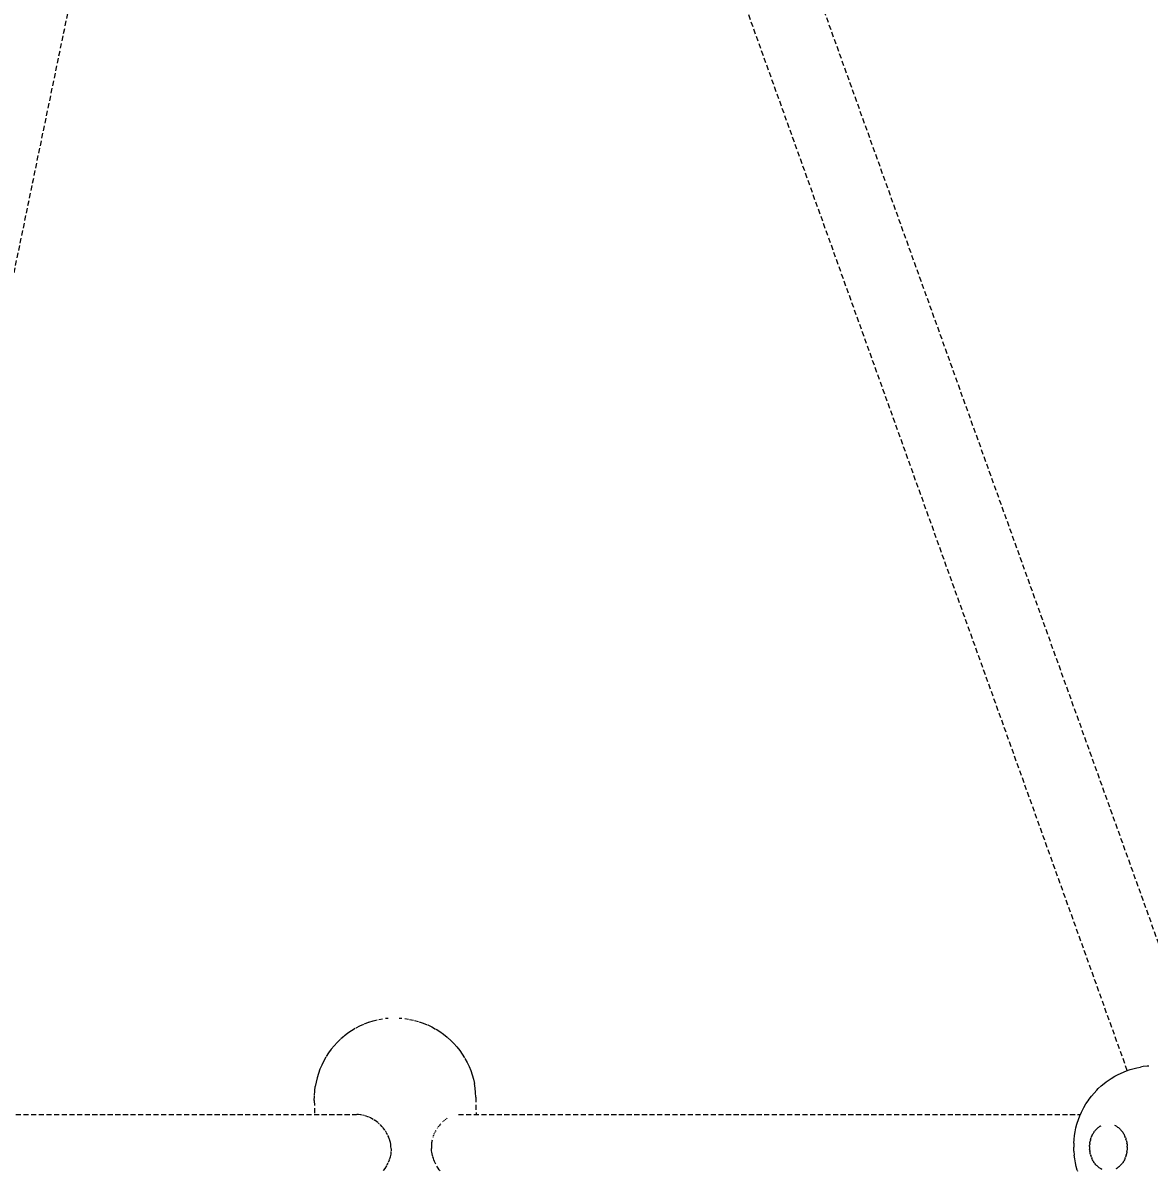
# Model space of a CAD drawing. Header units: millimetres. Extents: x -3308 to 2964, y -3155 to 3173.
# Drawn here: x 261.5 to 542.1, y -159.2 to 126.8 of the extents above; entities that cross this region are included whole.
import ezdxf

# ---------------------------------------------------------------- set-up
doc = ezdxf.new("R2010")
doc.units = ezdxf.units.MM
doc.linetypes.add('HIDDEN', pattern=[1.905, 1.27, -0.635])
for name, color, linetype in [('DIKOM_ОБЪЕКТ', 7, 'Continuous'), ('DIKOM_РАЗМЕР_ЗОНА', 7, 'Continuous'), ('DIKOM_РАЗМЕР_ОБЪЕКТА', 7, 'Continuous')]:
    doc.layers.add(name, color=color, linetype=linetype)
doc.styles.add('style1', font='arialbd.ttf', dxfattribs={"width": 0.8})
doc.dimstyles.new('1-50', dxfattribs={"dimtxt": 300, "dimasz": 200, "dimexe": 100, "dimexo": 0, "dimgap": 100, "dimtad": 1, "dimtxsty": 'style1', "dimcen": 200, "dimclrd": 7, "dimclre": 7, "dimclrt": 7, "dimadec": 1, "dimazin": 2, "dimtfac": 1, "dimtmove": 0, "dimatfit": 2, "dimfxl": 0, "dimlwd": 25, "dimlwe": 18, "dimarcsym": 0})

# ---------------------------------------------------------------- blocks, each defined once
blk = doc.blocks.new('*D0')
at = {"layer": 'Defpoints', "color": 0, "transparency": 16777216}
for p in [(-968.9, 402.92), (1561.37, 392.26), (1561.37, -1613.65)]:
    blk.add_point(p, dxfattribs=at)
at = {"layer": 'DIKOM_РАЗМЕР_ОБЪЕКТА', "color": 7, "lineweight": 18, "transparency": 16777216}
for p, q in [((-968.9, 402.92), (-968.9, -1713.65)), ((1561.37, 392.26), (1561.37, -1713.65))]:
    blk.add_line(p, q, dxfattribs=at)
at = {"layer": 'DIKOM_РАЗМЕР_ОБЪЕКТА', "color": 7, "lineweight": 25, "transparency": 16777216}
blk.add_line((-768.9, -1613.65), (1361.37, -1613.65), dxfattribs=at)
at = {"layer": 'DIKOM_РАЗМЕР_ОБЪЕКТА', "color": 7, "transparency": 16777216}
for points in [[(-768.9, -1580.32), (-768.9, -1646.99), (-968.9, -1613.65)], [(1361.37, -1580.32), (1361.37, -1646.99), (1561.37, -1613.65)]]:
    blk.add_solid(points, dxfattribs=at)
at = {"layer": 'DIKOM_РАЗМЕР_ОБЪЕКТА', "color": 7, "transparency": 16777216, "insert": (296.24, -1334.83), "char_height": 300, "attachment_point": 5, "style": 'style1'}
blk.add_mtext('{\\fArial|b0|i0|c204|p34;\\H1.16667x;2530}', dxfattribs=at)
blk = doc.blocks.new('*D1')
at = {"layer": 'Defpoints', "color": 0, "transparency": 16777216}
for p in [(365.91, 1765.9), (-1034.53, -984.11), (361.14, -984.11)]:
    blk.add_point(p, dxfattribs=at)
at = {"layer": 'DIKOM_РАЗМЕР_ОБЪЕКТА', "color": 7, "lineweight": 18, "transparency": 16777216}
for p, q in [((365.91, 1765.9), (-1134.53, 1765.9)), ((361.14, -984.11), (-1134.53, -984.11))]:
    blk.add_line(p, q, dxfattribs=at)
at = {"layer": 'DIKOM_РАЗМЕР_ОБЪЕКТА', "color": 7, "lineweight": 25, "transparency": 16777216}
blk.add_line((-1034.53, 1565.9), (-1034.53, -784.11), dxfattribs=at)
at = {"layer": 'DIKOM_РАЗМЕР_ОБЪЕКТА', "color": 7, "transparency": 16777216}
for points in [[(-1067.87, 1565.9), (-1001.2, 1565.9), (-1034.53, 1765.9)], [(-1067.87, -784.11), (-1001.2, -784.11), (-1034.53, -984.11)]]:
    blk.add_solid(points, dxfattribs=at)
at = {"layer": 'DIKOM_РАЗМЕР_ОБЪЕКТА', "color": 7, "transparency": 16777216, "insert": (-1313.23, 390.89), "char_height": 300, "attachment_point": 5, "rotation": 90, "style": 'style1'}
blk.add_mtext('{\\fArial|b0|i0|c204|p34;\\H1.16667x;2750}', dxfattribs=at)
blk = doc.blocks.new('*D2')
at = {"layer": 'Defpoints', "color": 0, "transparency": 16777216}
for p in [(364.38, 3173.33), (-2831.96, -2386.04), (364.38, -2386.04)]:
    blk.add_point(p, dxfattribs=at)
at = {"layer": 'DIKOM_РАЗМЕР_ЗОНА', "color": 7, "lineweight": 18, "transparency": 16777216}
for p, q in [((364.38, 3173.33), (-2931.96, 3173.33)), ((364.38, -2386.04), (-2931.96, -2386.04))]:
    blk.add_line(p, q, dxfattribs=at)
at = {"layer": 'DIKOM_РАЗМЕР_ЗОНА', "color": 7, "lineweight": 25, "transparency": 16777216}
blk.add_line((-2831.96, 2973.33), (-2831.96, -2186.04), dxfattribs=at)
at = {"layer": 'DIKOM_РАЗМЕР_ЗОНА', "color": 7, "transparency": 16777216}
for points in [[(-2865.29, 2973.33), (-2798.62, 2973.33), (-2831.96, 3173.33)], [(-2865.29, -2186.04), (-2798.62, -2186.04), (-2831.96, -2386.04)]]:
    blk.add_solid(points, dxfattribs=at)
at = {"layer": 'DIKOM_РАЗМЕР_ЗОНА', "color": 7, "transparency": 16777216, "insert": (-3110.66, 395.46), "char_height": 300, "attachment_point": 5, "rotation": 90, "style": 'style1'}
blk.add_mtext('{\\fArial|b0|i0|c204|p34;\\H1.16667x;5560}', dxfattribs=at)
blk = doc.blocks.new('*D3')
at = {"layer": 'Defpoints', "color": 0, "transparency": 16777216}
for p in [(-2475.08, 396.49), (2964.22, 270.49), (2964.22, -3054.54)]:
    blk.add_point(p, dxfattribs=at)
at = {"layer": 'DIKOM_РАЗМЕР_ЗОНА', "color": 7, "lineweight": 18, "transparency": 16777216}
for p, q in [((-2475.08, 396.49), (-2475.08, -3154.54)), ((2964.22, 270.49), (2964.22, -3154.54))]:
    blk.add_line(p, q, dxfattribs=at)
at = {"layer": 'DIKOM_РАЗМЕР_ЗОНА', "color": 7, "lineweight": 25, "transparency": 16777216}
blk.add_line((-2275.08, -3054.54), (2764.22, -3054.54), dxfattribs=at)
at = {"layer": 'DIKOM_РАЗМЕР_ЗОНА', "color": 7, "transparency": 16777216}
for points in [[(-2275.08, -3021.21), (-2275.08, -3087.88), (-2475.08, -3054.54)], [(2764.22, -3021.21), (2764.22, -3087.88), (2964.22, -3054.54)]]:
    blk.add_solid(points, dxfattribs=at)
at = {"layer": 'DIKOM_РАЗМЕР_ЗОНА', "color": 7, "transparency": 16777216, "insert": (244.57, -2775.84), "char_height": 300, "attachment_point": 5, "style": 'style1'}
blk.add_mtext('{\\fArial|b0|i0|c204|p34;\\H1.16667x;5440}', dxfattribs=at)

msp = doc.modelspace()

# ---------------------------------------------------------------- linework, layer by layer
at = {"layer": 'DIKOM_ОБЪЕКТ', "color": 7, "linetype": 'HIDDEN', "lineweight": 15}
for p, q in [((448.199, 165.81), (555.624, -133.664)), ((219.09, -129.495), (278.771, 158.689)), ((536.698, -134.199), (432.034, 157.569)), ((346.377, -122.696), (345.379, -123.147)), ((347.504, -122.257), (346.498, -122.643)), ((348.64, -121.894), (347.634, -122.212)), ((349.767, -121.606), (348.769, -121.856)), ((351.083, -121.353), (350.173, -121.519)), ((352.482, -121.185), (351.802, -121.256)), ((355.209, -121.136), (355.901, -121.182)), ((356.615, -121.253), (357.537, -121.386)), ((357.82, -121.433), (358.802, -121.64)), ((359.077, -121.706), (360.097, -121.987)), ((360.224, -122.028), (361.247, -122.377)), ((361.247, -122.377), (362.247, -122.785)), ((362.382, -122.84), (363.372, -123.313)), ((341.446, -125.679), (340.708, -126.316)), ((342.427, -124.917), (341.547, -125.592)), ((343.343, -124.293), (342.427, -124.917)), ((344.293, -123.723), (343.343, -124.293)), ((345.379, -123.147), (344.409, -123.655)), ((363.372, -123.313), (364.333, -123.842)), ((364.457, -123.912), (365.397, -124.502)), ((365.397, -124.502), (366.303, -125.145)), ((366.303, -125.145), (367.169, -125.839)), ((339.039, -128.008), (338.329, -128.871)), ((339.797, -127.187), (339.039, -128.008)), ((340.6, -126.41), (339.797, -127.187)), ((367.273, -125.929), (368.105, -126.676)), ((368.105, -126.676), (368.894, -127.47)), ((368.894, -127.47), (369.636, -128.307)), ((369.636, -128.307), (370.33, -129.184)), ((336.991, -130.83), (336.434, -131.805)), ((337.669, -129.774), (337.061, -130.712)), ((338.329, -128.871), (337.669, -129.774)), ((370.33, -129.184), (370.973, -130.1)), ((370.973, -130.1), (371.563, -131.051)), ((371.629, -131.17), (372.166, -132.157)), ((335.492, -133.842), (335.108, -134.897)), ((335.934, -132.81), (335.492, -133.842)), ((336.434, -131.805), (335.934, -132.81)), ((372.166, -132.157), (372.647, -133.172)), ((372.647, -133.172), (373.069, -134.212)), ((373.069, -134.212), (373.433, -135.275)), ((535.887, -134.501), (536.511, -134.265)), ((536.511, -134.265), (537.434, -133.94)), ((537.434, -133.94), (538.371, -133.685)), ((538.371, -133.685), (539.036, -133.508)), ((539.036, -133.508), (539.992, -133.323)), ((540.676, -133.211), (539.992, -133.323)), ((541.645, -133.098), (540.676, -133.211)), ((542.095, -133.07), (541.645, -133.098)), ((334.523, -137.063), (334.323, -138.168)), ((334.785, -135.972), (334.523, -137.063)), ((335.108, -134.897), (334.785, -135.972)), ((373.433, -135.275), (373.735, -136.356)), ((373.735, -136.356), (373.976, -137.453)), ((530.927, -137.421), (531.394, -137.043)), ((531.394, -137.043), (532.188, -136.479)), ((532.188, -136.479), (532.71, -136.144)), ((532.71, -136.144), (533.547, -135.631)), ((533.547, -135.631), (534.406, -135.182)), ((534.406, -135.182), (534.992, -134.89)), ((534.992, -134.89), (535.887, -134.501)), ((334.112, -140.402), (334.186, -139.282)), ((334.186, -139.282), (334.323, -138.168)), ((374.155, -138.561), (373.976, -137.453)), ((374.27, -139.678), (374.155, -138.561)), ((374.328, -140.824), (374.27, -139.678)), ((527.785, -140.537), (528.414, -139.79)), ((528.414, -139.79), (529.078, -139.092)), ((529.078, -139.092), (529.464, -138.694)), ((529.464, -138.694), (530.18, -138.03)), ((530.18, -138.03), (530.927, -137.421)), ((334.091, -141.638), (334.108, -140.54)), ((334.091, -141.638), (334.157, -145.152)), ((374.328, -140.824), (374.409, -145.152)), ((525.886, -143.368), (526.38, -142.517)), ((526.38, -142.517), (526.915, -141.706)), ((526.915, -141.706), (527.194, -141.33)), ((527.194, -141.33), (527.785, -140.537)), ((234.963, -145.152), (344.639, -145.152)), ((234.963, -145.152), (334.157, -145.152)), ((344.881, -145.165), (344.659, -145.153)), ((345.118, -145.177), (344.881, -145.165)), ((345.571, -145.226), (345.118, -145.177)), ((345.923, -145.282), (345.651, -145.238)), ((346.519, -145.405), (346.068, -145.305)), ((346.988, -145.535), (346.707, -145.457)), ((347.449, -145.698), (347.006, -145.54)), ((347.791, -145.846), (347.467, -145.704)), ((370.014, -145.152), (525.009, -145.152)), ((524.52, -146.38), (524.87, -145.465)), ((524.87, -145.465), (525.263, -144.579)), ((525.263, -144.579), (525.699, -143.724)), ((525.699, -143.724), (525.886, -143.368)), ((348.118, -145.999), (347.918, -145.9)), ((348.345, -146.112), (348.118, -145.999)), ((348.769, -146.349), (348.362, -146.121)), ((349.18, -146.598), (348.9, -146.429)), ((349.571, -146.868), (349.269, -146.658)), ((349.939, -147.159), (349.587, -146.88)), ((350.293, -147.466), (350.031, -147.24)), ((350.63, -147.786), (350.457, -147.621)), ((350.948, -148.115), (350.646, -147.801)), ((351.182, -148.387), (350.962, -148.131)), ((351.525, -148.815), (351.259, -148.475)), ((364.812, -148.43), (364.688, -148.613)), ((365.063, -148.086), (364.929, -148.265)), ((365.336, -147.756), (365.191, -147.928)), ((365.616, -147.439), (365.47, -147.603)), ((366.222, -146.845), (366.056, -146.996)), ((366.542, -146.574), (366.377, -146.716)), ((366.87, -146.325), (366.696, -146.455)), ((367.217, -146.095), (367.033, -146.213)), ((523.697, -149.429), (523.899, -148.489)), ((523.899, -148.489), (524.148, -147.565)), ((524.148, -147.565), (524.216, -147.32)), ((524.216, -147.32), (524.52, -146.38)), ((528.928, -148.861), (529.087, -148.701)), ((529.25, -148.549), (529.087, -148.701)), ((529.25, -148.549), (529.419, -148.407)), ((529.419, -148.407), (529.593, -148.273)), ((529.593, -148.273), (529.772, -148.149)), ((529.956, -148.036), (529.772, -148.149)), ((529.956, -148.036), (530.142, -147.932)), ((533.538, -147.827), (533.73, -147.919)), ((533.73, -147.919), (533.919, -148.022)), ((534.104, -148.134), (533.919, -148.022)), ((534.104, -148.134), (534.285, -148.256)), ((534.285, -148.256), (534.461, -148.389)), ((534.461, -148.389), (534.632, -148.53)), ((534.798, -148.68), (534.632, -148.53)), ((534.798, -148.68), (534.959, -148.839)), ((351.69, -149.049), (351.539, -148.833)), ((352.026, -149.565), (351.798, -149.204)), ((352.247, -149.953), (352.038, -149.586)), ((352.355, -150.172), (352.258, -149.975)), ((352.626, -150.762), (352.457, -150.375)), ((352.787, -151.188), (352.636, -150.787)), ((352.926, -151.631), (352.795, -151.214)), ((363.454, -151.534), (363.405, -151.759)), ((363.676, -150.699), (363.61, -150.911)), ((363.817, -150.298), (363.739, -150.505)), ((363.974, -149.912), (363.89, -150.109)), ((364.16, -149.523), (364.061, -149.721)), ((364.363, -149.149), (364.254, -149.341)), ((523.367, -152.322), (523.43, -151.349)), ((523.43, -151.349), (523.54, -150.384)), ((523.54, -150.384), (523.697, -149.429)), ((527.439, -151.83), (527.495, -151.585)), ((527.558, -151.344), (527.495, -151.585)), ((527.558, -151.344), (527.63, -151.106)), ((527.63, -151.106), (527.711, -150.872)), ((527.799, -150.644), (527.711, -150.872)), ((527.799, -150.644), (527.895, -150.42)), ((527.895, -150.42), (528, -150.202)), ((528, -150.202), (528.111, -149.989)), ((528.231, -149.783), (528.111, -149.989)), ((528.231, -149.783), (528.357, -149.583)), ((528.357, -149.583), (528.49, -149.391)), ((528.63, -149.206), (528.49, -149.391)), ((528.63, -149.206), (528.776, -149.029)), ((528.776, -149.029), (528.928, -148.861)), ((534.959, -148.839), (535.114, -149.007)), ((535.114, -149.007), (535.263, -149.183)), ((535.406, -149.367), (535.263, -149.183)), ((535.406, -149.367), (535.542, -149.558)), ((535.542, -149.558), (535.672, -149.757)), ((535.795, -149.962), (535.672, -149.757)), ((535.795, -149.962), (535.91, -150.174)), ((535.91, -150.174), (536.018, -150.391)), ((536.018, -150.391), (536.117, -150.614)), ((536.21, -150.842), (536.117, -150.614)), ((536.21, -150.842), (536.294, -151.075)), ((536.294, -151.075), (536.369, -151.313)), ((536.437, -151.554), (536.369, -151.313)), ((536.437, -151.554), (536.496, -151.798)), ((353.044, -152.093), (352.934, -151.659)), ((353.135, -152.572), (353.049, -152.122)), ((353.202, -154.377), (353.137, -154.944)), ((353.198, -153.068), (353.139, -152.603)), ((353.229, -153.582), (353.2, -153.101)), ((353.228, -153.653), (353.226, -154.152)), ((363.277, -152.895), (363.267, -153.148)), ((363.267, -153.148), (363.272, -153.409)), ((363.272, -153.409), (363.277, -153.642)), ((363.286, -152.67), (363.277, -152.895)), ((363.297, -153.881), (363.277, -153.642)), ((363.311, -152.426), (363.286, -152.67)), ((363.319, -154.152), (363.297, -153.881)), ((363.333, -152.207), (363.311, -152.426)), ((363.379, -154.525), (363.32, -154.152)), ((363.37, -151.972), (363.333, -152.207)), ((363.405, -151.759), (363.37, -151.972)), ((523.367, -152.322), (523.351, -153.297)), ((523.382, -154.273), (523.351, -153.297)), ((523.382, -154.273), (523.461, -155.245)), ((527.295, -153.085), (527.293, -153.339)), ((527.293, -153.339), (527.299, -153.593)), ((527.295, -153.085), (527.306, -152.832)), ((527.299, -153.593), (527.315, -153.847)), ((527.306, -152.832), (527.326, -152.579)), ((527.339, -154.1), (527.315, -153.847)), ((527.355, -152.327), (527.326, -152.579)), ((527.339, -154.1), (527.372, -154.351)), ((527.355, -152.327), (527.393, -152.077)), ((527.413, -154.601), (527.372, -154.351)), ((527.393, -152.077), (527.439, -151.83)), ((536.496, -151.798), (536.546, -152.045)), ((536.546, -152.045), (536.588, -152.295)), ((536.605, -154.319), (536.567, -154.569)), ((536.621, -152.546), (536.588, -152.295)), ((536.605, -154.319), (536.633, -154.067)), ((536.621, -152.546), (536.646, -152.799)), ((536.654, -153.814), (536.633, -154.067)), ((536.646, -152.799), (536.661, -153.053)), ((536.665, -153.561), (536.654, -153.814)), ((536.667, -153.307), (536.661, -153.053)), ((536.667, -153.307), (536.665, -153.561)), ((352.424, -157.237), (352.272, -157.536)), ((352.724, -156.515), (352.484, -157.096)), ((352.96, -155.768), (352.744, -156.463)), ((353.126, -154.999), (352.975, -155.715)), ((363.444, -154.937), (363.379, -154.525)), ((363.546, -155.34), (363.444, -154.937)), ((363.603, -155.563), (363.546, -155.34)), ((363.766, -156.096), (363.636, -155.703)), ((363.883, -156.448), (363.766, -156.096)), ((364.045, -156.83), (363.883, -156.448)), ((364.191, -157.17), (364.045, -156.83)), ((364.385, -157.54), (364.191, -157.17)), ((523.587, -156.209), (523.461, -155.245)), ((523.759, -157.163), (523.587, -156.209)), ((523.976, -158.102), (523.759, -157.163)), ((527.464, -154.848), (527.413, -154.601)), ((527.523, -155.092), (527.464, -154.848)), ((527.523, -155.092), (527.59, -155.333)), ((527.666, -155.571), (527.59, -155.333)), ((527.75, -155.804), (527.666, -155.571)), ((527.75, -155.804), (527.843, -156.032)), ((527.943, -156.255), (527.843, -156.032)), ((528.05, -156.472), (527.943, -156.255)), ((528.165, -156.684), (528.05, -156.472)), ((528.165, -156.684), (528.288, -156.889)), ((528.417, -157.088), (528.288, -156.889)), ((528.554, -157.28), (528.417, -157.088)), ((528.554, -157.28), (528.697, -157.463)), ((535.33, -157.44), (535.469, -157.255)), ((535.603, -157.063), (535.469, -157.255)), ((535.729, -156.863), (535.603, -157.063)), ((535.729, -156.863), (535.848, -156.657)), ((535.96, -156.445), (535.848, -156.657)), ((536.065, -156.226), (535.96, -156.445)), ((536.161, -156.002), (536.065, -156.226)), ((536.161, -156.002), (536.249, -155.774)), ((536.33, -155.54), (536.249, -155.774)), ((536.402, -155.302), (536.33, -155.54)), ((536.402, -155.302), (536.465, -155.061)), ((536.52, -154.816), (536.465, -155.061)), ((536.567, -154.569), (536.52, -154.816)), ((351.379, -158.982), (351.244, -159.174)), ((351.65, -158.608), (351.379, -158.982)), ((352.067, -157.933), (351.682, -158.563)), ((352.272, -157.536), (352.095, -157.886)), ((364.778, -158.228), (364.658, -158.025)), ((364.966, -158.545), (364.778, -158.228)), ((365.206, -158.894), (364.966, -158.545)), ((365.419, -159.198), (365.206, -158.894)), ((524.239, -159.024), (523.976, -158.102)), ((524.239, -159.024), (524.311, -159.253)), ((528.846, -157.639), (528.697, -157.463)), ((529.001, -157.807), (528.846, -157.639)), ((529.161, -157.966), (529.001, -157.807)), ((529.161, -157.966), (529.327, -158.116)), ((529.499, -158.257), (529.327, -158.116)), ((529.676, -158.39), (529.499, -158.257)), ((529.856, -158.512), (529.676, -158.39)), ((529.856, -158.512), (530.041, -158.625)), ((530.23, -158.727), (530.041, -158.625)), ((530.421, -158.819), (530.23, -158.727)), ((534.004, -158.61), (533.818, -158.714)), ((534.004, -158.61), (534.187, -158.497)), ((534.366, -158.373), (534.187, -158.497)), ((534.541, -158.239), (534.366, -158.373)), ((534.71, -158.097), (534.541, -158.239)), ((534.71, -158.097), (534.874, -157.945)), ((535.031, -157.785), (534.874, -157.945)), ((535.184, -157.617), (535.031, -157.785)), ((535.33, -157.44), (535.184, -157.617))]:
    msp.add_line(p, q, dxfattribs=at)

# ---------------------------------------------------------------- dimensions: what is measured, and where the dimension line sits
at = {"layer": 'DIKOM_РАЗМЕР_ЗОНА'}
dim = msp.add_linear_dim(base=(-2831.956, -2386.042), p1=(364.375, 3173.331), p2=(364.375, -2386.042), angle=90, text='{\\fArial|b0|i0|c204|p34;\\H1.16667x;5560}', dimstyle='1-50', dxfattribs=at)
dim.commit()
dim.dimension.update_dxf_attribs({"geometry": '*D2', "text_midpoint": (-2831.956, 395.462), "dimtype": 160})
dim = msp.add_linear_dim(base=(2964.216, -3054.544), p1=(-2475.082, 396.495), p2=(2964.216, 270.488), text='{\\fArial|b0|i0|c204|p34;\\H1.16667x;5440}', dimstyle='1-50', dxfattribs=at)
dim.commit()
dim.dimension.update_dxf_attribs({"geometry": '*D3', "text_midpoint": (244.567, -3054.544), "dimtype": 160})
at = {"layer": 'DIKOM_РАЗМЕР_ОБЪЕКТА'}
dim = msp.add_linear_dim(base=(-1034.533, -984.114), p1=(365.907, 1765.9), p2=(361.142, -984.114), angle=90, text='{\\fArial|b0|i0|c204|p34;\\H1.16667x;2750}', dimstyle='1-50', dxfattribs=at)
dim.commit()
dim.dimension.update_dxf_attribs({"geometry": '*D1', "text_midpoint": (-1313.234, 390.893)})
dim = msp.add_linear_dim(base=(1561.369, -1613.653), p1=(-968.896, 402.92), p2=(1561.369, 392.257), text='{\\fArial|b0|i0|c204|p34;\\H1.16667x;2530}', dimstyle='1-50', dxfattribs=at)
dim.commit()
dim.dimension.update_dxf_attribs({"geometry": '*D0', "text_midpoint": (296.237, -1613.653), "dimtype": 160})

doc.saveas('drawing.dxf')
